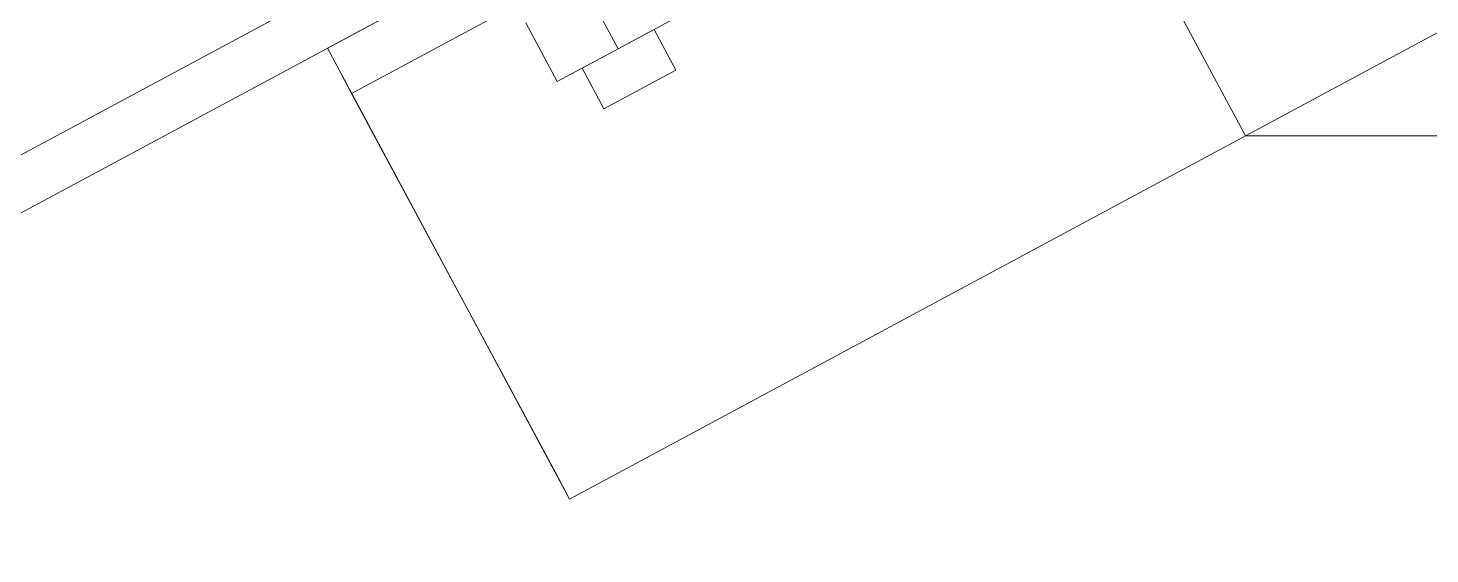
# Model space of a CAD drawing. Header units: millimetres. Extents: x -6949 to 305728, y -55091 to 76684.
# Drawn here: x 21614.3 to 21888.3, y 11304.1 to 11406.8 of the extents above; entities that cross this region are included whole.
import ezdxf

# ---------------------------------------------------------------- set-up
doc = ezdxf.new("R2010")
doc.units = ezdxf.units.MM
doc.layers.add('S-BEAM', color=5, linetype='Continuous', lineweight=18)
doc.layers.add('S-FSTN', color=7, linetype='Continuous', lineweight=18)

msp = doc.modelspace()

# ---------------------------------------------------------------- linework, layer by layer
at = {"layer": 'S-BEAM'}
for p, q in [((15811.8265, 8264.9044), (21782.6297, 11473.2159)), ((15816.5598, 8256.0955), (21787.363, 11464.407))]:
    msp.add_line(p, q, dxfattribs=at)
at = {"layer": 'S-FSTN'}
for p, q in [((21709.5584, 11651.4606), (21852.3145, 11385.7855)), ((21937.1144, 11544.8734), (21672.8487, 11402.8747)), ((21672.8487, 11402.8747), (21937.1144, 11544.8734)), ((21941.8477, 11536.0646), (21677.582, 11394.0658)), ((21677.582, 11394.0658), (21941.8477, 11536.0646)), ((21984.4473, 11456.7849), (21720.1816, 11314.7861)), ((21720.1816, 11314.7861), (21984.4473, 11456.7849)), ((21720.1816, 11314.7861), (21984.4473, 11456.7849)), ((21723.5196, 11414.2087), (21729.6729, 11402.7572)), ((21723.5196, 11414.2087), (21729.6729, 11402.7572)), ((21723.5196, 11414.2087), (21729.6729, 11402.7572)), ((21723.5196, 11414.2087), (21729.6729, 11402.7572)), ((21741.566, 11409.1478), (21729.6729, 11402.7572)), ((21741.566, 11409.1478), (21729.6729, 11402.7572)), ((21711.6265, 11407.8182), (21717.7797, 11396.3667)), ((21711.6265, 11407.8182), (21717.7797, 11396.3667)), ((21722.6258, 11398.9706), (21736.72, 11406.5439)), ((21736.72, 11406.5439), (21722.6258, 11398.9706)), ((21722.6258, 11398.9706), (21736.72, 11406.5439)), ((21736.72, 11406.5439), (21722.6258, 11398.9706)), ((21740.9799, 11398.6159), (21736.72, 11406.5439)), ((21740.9799, 11398.6159), (21736.72, 11406.5439)), ((21720.1816, 11314.7861), (21672.8487, 11402.8747)), ((21674.742, 11399.3511), (21672.8487, 11402.8747)), ((21729.6729, 11402.7572), (21717.7797, 11396.3667)), ((21729.6729, 11402.7572), (21717.7797, 11396.3667)), ((21674.742, 11399.3511), (21677.582, 11394.0658)), ((21677.582, 11394.0658), (21674.742, 11399.3511)), ((21722.6258, 11398.9706), (21726.8858, 11391.0426)), ((21722.6258, 11398.9706), (21726.8858, 11391.0426)), ((21726.8858, 11391.0426), (21740.9799, 11398.6159)), ((21740.9799, 11398.6159), (21726.8858, 11391.0426)), ((21726.8858, 11391.0426), (21740.9799, 11398.6159)), ((21740.9799, 11398.6159), (21726.8858, 11391.0426)), ((21677.582, 11394.0658), (21683.262, 11383.4952)), ((21683.262, 11383.4952), (21677.582, 11394.0658)), ((21852.3145, 11385.7855), (22271.5007, 11385.7855)), ((21717.3417, 11320.0714), (21683.262, 11383.4952)), ((21717.3417, 11320.0714), (21720.1816, 11314.7861)), ((21720.1816, 11314.7861), (21717.3417, 11320.0714))]:
    msp.add_line(p, q, dxfattribs=at)

doc.saveas('drawing.dxf')
